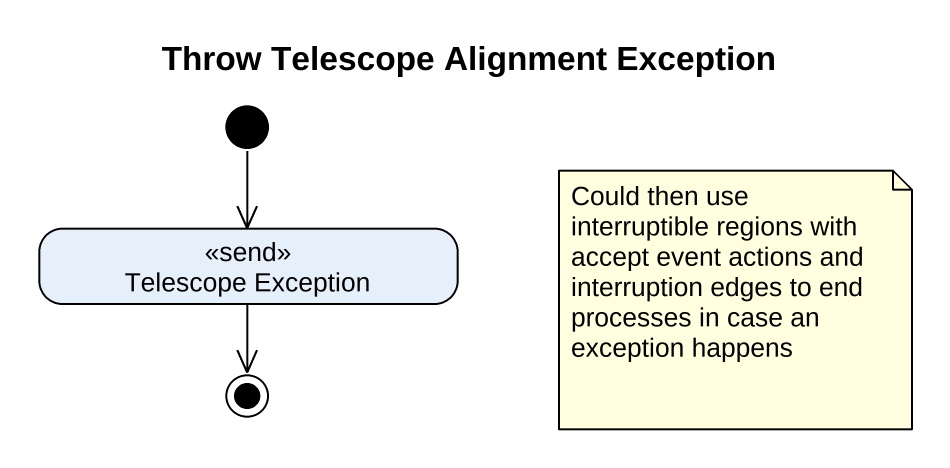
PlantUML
@startuml
title Throw Telescope Alignment Exception
hide empty description
state "Telescope Exception" as Telescope_Exception <<send>>
[*] --> Telescope_Exception
Telescope_Exception --> [*]
note as N1
  Could then use interruptible regions with accept event actions and interruption edges to end processes in case an exception happens
end note
@enduml
